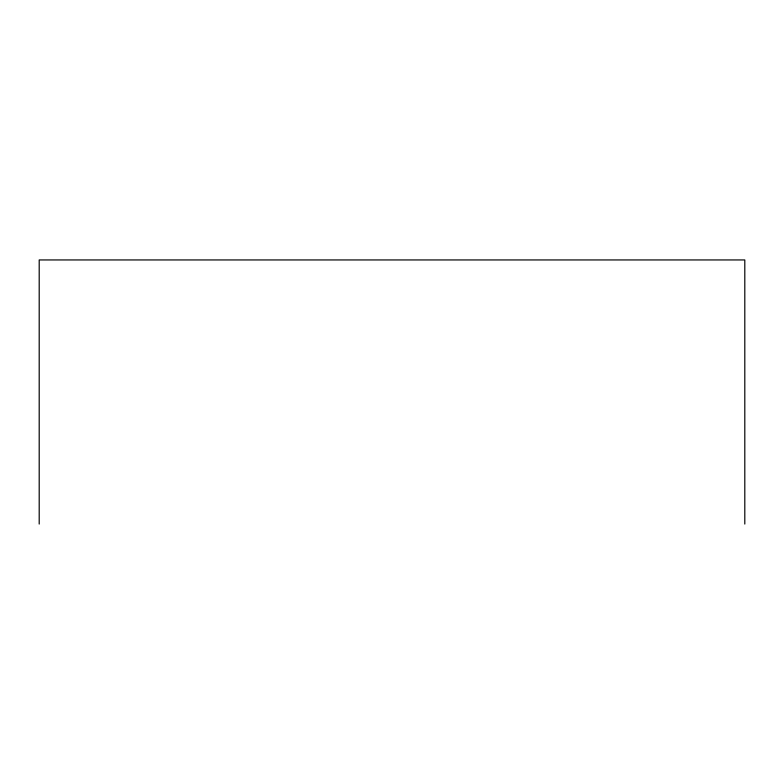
<?xml version="1.0" encoding="UTF-8"?>
<svg xmlns="http://www.w3.org/2000/svg" width="784" height="784" viewBox="0 0 784 784"><rect width="100%" height="100%" fill="white"/><g stroke="black" fill="none" stroke-linecap="round" stroke-linejoin="round"><path stroke-width="1.18" d="M744.8 524.055L744.8 259.945L39.2 259.945L39.2 524.055"/></g></svg>
